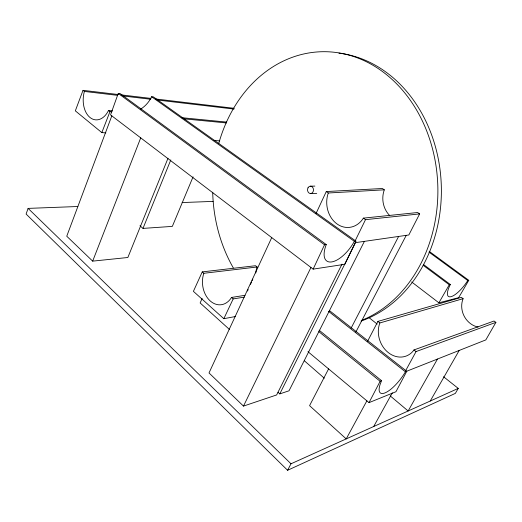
<?xml version="1.0" encoding="UTF-8"?>
<svg xmlns="http://www.w3.org/2000/svg" width="522" height="522" viewBox="0 0 522 522"><rect width="100%" height="100%" fill="white"/><g stroke="black" fill="none" stroke-linecap="round" stroke-linejoin="round"><path stroke-width="0.78" d="M77.804 206.51L28.097 208.389L26.1 214.046L287.602 470.283L455.347 393.386L458.244 388.401L443.563 376.753M355.945 241.144L354.373 241.327A25.389 11.386 -54.4 0 1 331.339 261.972A25.389 11.386 -54.4 0 1 326.27 244.583L120.184 93.621L118.246 93.425L110.54 114.892L313.141 269.13L344.84 264.282L355.945 241.144L153.39 96.903L151.608 96.727A21.115 14.818 -53.7 0 1 140.653 109.118M118.605 94.573L83.011 90.339L75.325 110.847L101.823 132.595L105.881 132.882M111.812 115.858L66.751 236.225L92.668 261.137L127.857 257.496L168.006 158.257M101.823 132.595L109.946 111.688L108.491 110.534A21.154 14.055 -85.7 0 1 90.097 117.567A21.154 14.055 -85.7 0 1 84.394 91.435L83.011 90.339M92.668 261.137L140.718 137.867M139.974 225.739L142.995 228.401L170.805 159.889M193.062 176.854L172.338 226.385L142.995 228.401M247.513 291.048L248.172 289.56M250.488 284.353L251.48 282.121M252.139 280.634L252.798 279.146M202.125 298.486L200.135 302.956L229.419 329.428M255.819 272.986A20.006 15.647 83.3 0 1 257.092 266.99L255.545 265.718L202.249 271.897L193.401 291.348L223.827 318.694L235.546 316.508M271.727 237.601L209.009 372.956L243.487 406.096L276.647 394.945L341.982 264.158M316.019 213.544L326.27 191.554L382.404 188.507L384.316 189.812A22.198 19.281 85.1 0 0 389.68 215.521M313.141 269.13L324.527 244.785L326.27 244.583M223.827 318.694L233.184 298.91L244.289 297.129M243.487 406.096L310.949 267.466M355.228 240.662L365.504 219.664L419.636 213.903L408.837 234.978L355.528 242.632L279.785 393.895L278.011 392.257M364.389 241.36L289.038 390.782L279.785 393.895M328.592 368.891L309.572 405.653L346.216 438.898L366.881 400.844M351.097 328.168L398.612 236.446M367.508 341.434L377.895 321.408L461.337 297.377L463.118 298.662A19.823 17.494 64.5 0 0 478.054 327.046M355.86 332.025L406.233 235.35M307.967 351.684L369.021 402.632L380.133 381.282L381.608 380.727A23.758 7.706 -52.9 0 0 384.753 392.994A23.758 7.706 -52.9 0 0 405.424 371.814L406.768 371.312L329.389 310.538M287.602 470.283L291.002 463.784L458.244 388.401M406.768 371.312L395.944 391.735L369.021 402.632M405.366 371.214L416.06 351.574L495.9 322.368L494.034 321.017L413.985 349.936A23.255 19.288 70.2 0 1 388.303 352.604A23.255 19.288 70.2 0 1 379.859 322.961L377.895 321.408M373.706 426.507L392.309 392.857M437.475 359.045L408.139 410.984L390.241 395.924M430.245 401.02L459.203 350.445M411.701 281.991L438.898 302.819L449.279 284.764L450.349 284.523A19.686 6.225 -53.3 0 0 450.864 296.711A19.686 6.225 -53.3 0 0 467.777 280.542L468.769 280.314L429.345 251.454M495.9 322.368L485.825 339.907L406.494 371.312M468.769 280.314L458.649 297.677L438.898 302.819M379.859 322.961L463.118 298.662M202.249 271.897L203.841 273.287A21.63 16.136 83.9 0 0 210.366 301.07A21.63 16.136 83.9 0 0 231.507 297.449L245.007 295.315M203.841 273.287L257.092 266.99M326.27 191.554L328.273 192.996A24.449 20.286 85.5 0 0 337.01 223.938A24.449 20.286 85.5 0 0 363.371 218.137L417.62 212.526L419.636 213.903M328.273 192.996L384.316 189.812M182.106 202.562L213.067 201.394M310.668 193.545L316.723 193.355M310.336 186.184L314.877 186.1M214.092 140.47L219.742 140.868M109.946 111.688L111.564 111.845M184.39 118.879L226.47 122.944M108.491 110.534L112.537 110.932M181.356 117.659L226.698 122.096M121.026 94.86L150.956 98.417M155.81 98.997L234.274 108.328M84.394 91.435L117.548 95.343M123.205 96.009L150.695 99.245M157.161 100.009L233.967 109.059M151.608 96.727L354.373 241.327M363.371 218.137L365.504 219.664M428.973 252.1L467.777 280.542M118.246 93.425L324.527 244.785M423.557 264.55L450.349 284.523M423.192 265.3L449.279 284.764M328.586 311.373L405.424 371.814M413.985 349.936L416.06 351.574M368.871 317.513L377.171 324.09M319.131 330.204L381.608 380.727M318.844 331.633L380.133 381.282M304.293 360.728L324.299 378.196M231.507 297.449L233.184 298.91M28.097 208.389L291.002 463.784M338.961 53.153A136.927 112.237 88.5 0 1 440.816 177.082A136.927 112.237 88.5 0 1 361.054 321.063M233.308 267.903A137.821 112.595 88.5 0 1 212.702 192.253M218.725 143.524A137.821 112.595 88.5 0 1 404.87 93.053A137.821 112.595 88.5 0 1 361.792 320.319M308 187.835A3.68 2.982 88.6 0 0 310.362 193.538A3.68 2.982 88.6 0 0 313.161 188.214A3.68 2.982 88.6 0 0 308 187.835"/></g></svg>
